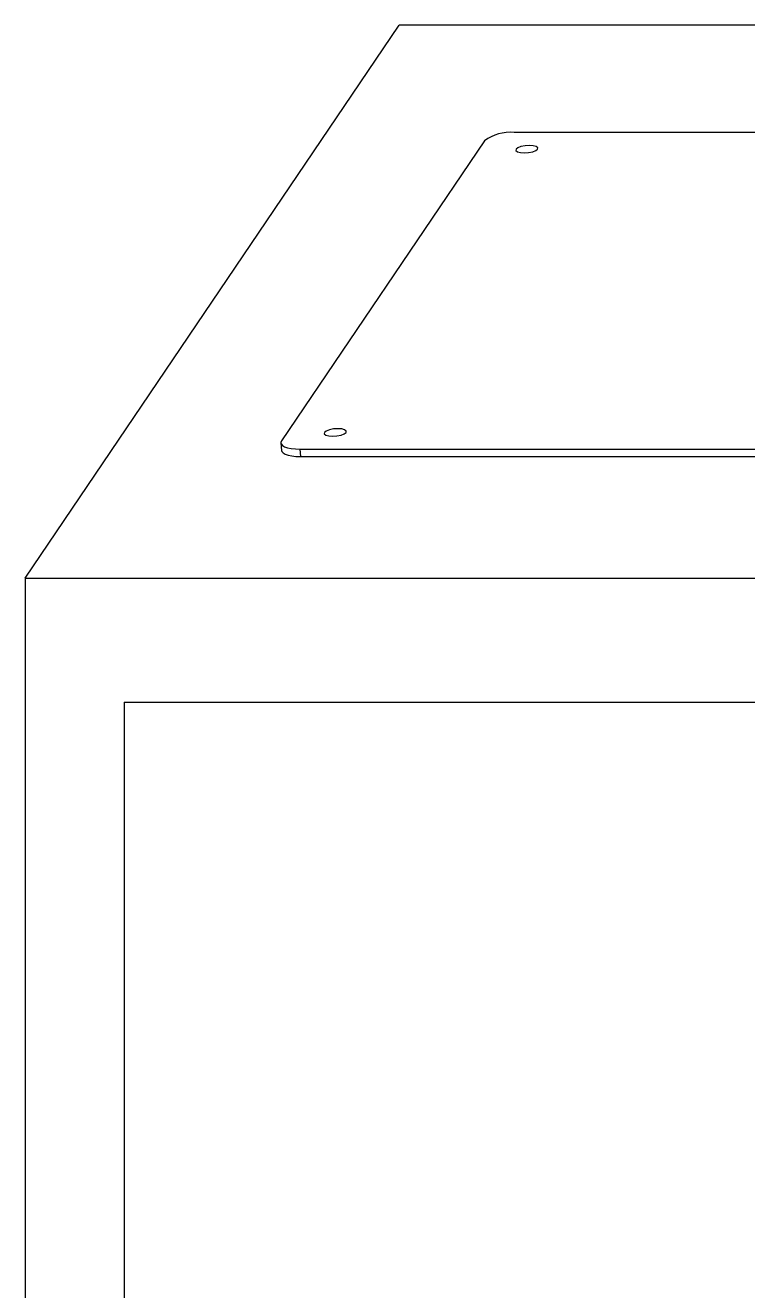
# Model space of a CAD drawing. Header units: millimetres. Extents: x 8533 to 164433, y 5768 to 115327.
# Drawn here: x 71424 to 71740, y 100946 to 101499 of the extents above; entities that cross this region are included whole.
import ezdxf

# ---------------------------------------------------------------- set-up
doc = ezdxf.new("R2010")
doc.units = ezdxf.units.MM
doc.header["$LTSCALE"] = 250
doc.layers.add('06_G-ENP_심볼', color=3, linetype='Continuous')

msp = doc.modelspace()

# ---------------------------------------------------------------- linework, layer by layer
at = {"layer": '06_G-ENP_심볼', "color": 7, "linetype": 'Continuous', "lineweight": 25}
for p, q in [((71423.54, 101257.39, -0.12), (71587.14, 101499.28, -0.12)), ((72803.88, 101499.28, -0.12), (71587.14, 101499.28, -0.12)), ((71624.43, 101448.73, -0.12), (71535.65, 101317.46, -0.12)), ((72688.11, 101452.38, -0.12), (71637.41, 101452.38, -0.12)), ((71638.25, 101445.09, -0.12), (71638.19, 101444.46, -0.12)), ((71638.19, 101444.46, -0.12), (71638.85, 101443.93, -0.12)), ((71639.04, 101445.71, -0.12), (71638.25, 101445.09, -0.12)), ((71638.85, 101443.93, -0.12), (71640.15, 101443.57, -0.12)), ((71640.42, 101446.25, -0.12), (71639.04, 101445.71, -0.12)), ((71640.15, 101443.57, -0.12), (71641.87, 101443.45, -0.12)), ((71642.2, 101446.6, -0.12), (71640.42, 101446.25, -0.12)), ((71641.87, 101443.45, -0.12), (71643.77, 101443.57, -0.12)), ((71644.09, 101446.73, -0.12), (71642.2, 101446.6, -0.12)), ((71643.77, 101443.57, -0.12), (71645.54, 101443.93, -0.12)), ((71645.82, 101446.6, -0.12), (71644.09, 101446.73, -0.12)), ((71645.54, 101443.93, -0.12), (71646.93, 101444.46, -0.12)), ((71647.11, 101446.25, -0.12), (71645.82, 101446.6, -0.12)), ((71646.93, 101444.46, -0.12), (71647.71, 101445.09, -0.12)), ((71647.77, 101445.71, -0.12), (71647.11, 101446.25, -0.12)), ((71647.71, 101445.09, -0.12), (71647.77, 101445.71, -0.12)), ((71554.4, 101321.11, -0.36), (71554.34, 101320.48, -0.36)), ((71554.34, 101320.48, -0.36), (71555, 101319.95, -0.36)), ((71555.19, 101321.74, -0.36), (71554.4, 101321.11, -0.36)), ((71556.57, 101322.27, -0.36), (71555.19, 101321.74, -0.36)), ((71558.35, 101322.62, -0.36), (71556.57, 101322.27, -0.36)), ((71560.24, 101322.75, -0.36), (71558.35, 101322.62, -0.36)), ((71561.97, 101322.62, -0.36), (71560.24, 101322.75, -0.36)), ((71561.69, 101319.95, -0.36), (71563.08, 101320.48, -0.36)), ((71563.26, 101322.27, -0.36), (71561.97, 101322.62, -0.36)), ((71563.08, 101320.48, -0.36), (71563.86, 101321.11, -0.36)), ((71563.92, 101321.74, -0.36), (71563.26, 101322.27, -0.36)), ((71563.86, 101321.11, -0.36), (71563.92, 101321.74, -0.36)), ((71535.65, 101317.46, -0.36), (71535.37, 101316.75, -0.36)), ((71535.37, 101316.75, -0.36), (71535.51, 101316.07, -0.36)), ((71535.37, 101316.53, -0.36), (71535.65, 101313.27, -0.36)), ((71535.51, 101316.07, -0.36), (71536.05, 101315.44, -0.36)), ((71536.05, 101315.44, -0.36), (71536.99, 101314.88, -0.36)), ((71536.99, 101314.88, -0.36), (71538.27, 101314.43, -0.36)), ((71555, 101319.95, -0.36), (71556.3, 101319.59, -0.36)), ((71556.3, 101319.59, -0.36), (71558.02, 101319.47, -0.36)), ((71558.02, 101319.47, -0.36), (71559.92, 101319.59, -0.36)), ((71559.92, 101319.59, -0.36), (71561.69, 101319.95, -0.36)), ((71535.65, 101313.27, -0.36), (71535.79, 101312.8, -0.36)), ((71535.79, 101312.8, -0.36), (71536.33, 101312.17, -0.36)), ((71536.33, 101312.17, -0.36), (71537.27, 101311.62, -0.36)), ((71537.27, 101311.62, -0.36), (71538.55, 101311.17, -0.36)), ((71538.27, 101314.43, -0.36), (71539.86, 101314.09, -0.36)), ((71538.55, 101311.17, -0.36), (71540.14, 101310.83, -0.36)), ((71539.86, 101314.09, -0.36), (71541.69, 101313.89, -0.36)), ((71540.14, 101310.83, -0.36), (71541.97, 101310.62, -0.36)), ((71541.69, 101313.89, -0.36), (71543.69, 101313.82, -0.36)), ((71541.97, 101310.62, -0.36), (71543.97, 101310.55, -0.36)), ((71543.69, 101313.82, -0.36), (72594.4, 101313.82, -0.36)), ((71543.69, 101313.82, -0.36), (71543.97, 101310.55, -0.36)), ((71543.97, 101310.55, -0.36), (72594.68, 101310.55, -0.36)), ((71423.54, 101257.39, -0.36), (71423.54, 99428.03, -0.36)), ((71423.54, 101257.39, -0.36), (72640.28, 101257.39, -0.36)), ((71466.74, 101203.03, -0.36), (72596.31, 101203.03, -0.36)), ((71466.74, 101203.03, -0.36), (71466.74, 99482.56, -0.36))]:
    msp.add_line(p, q, dxfattribs=at)
msp.add_arc((71635.66, 101433.68, -0.12), 18.78, 84.6736, 126.7248, dxfattribs=at)

doc.saveas('drawing.dxf')
